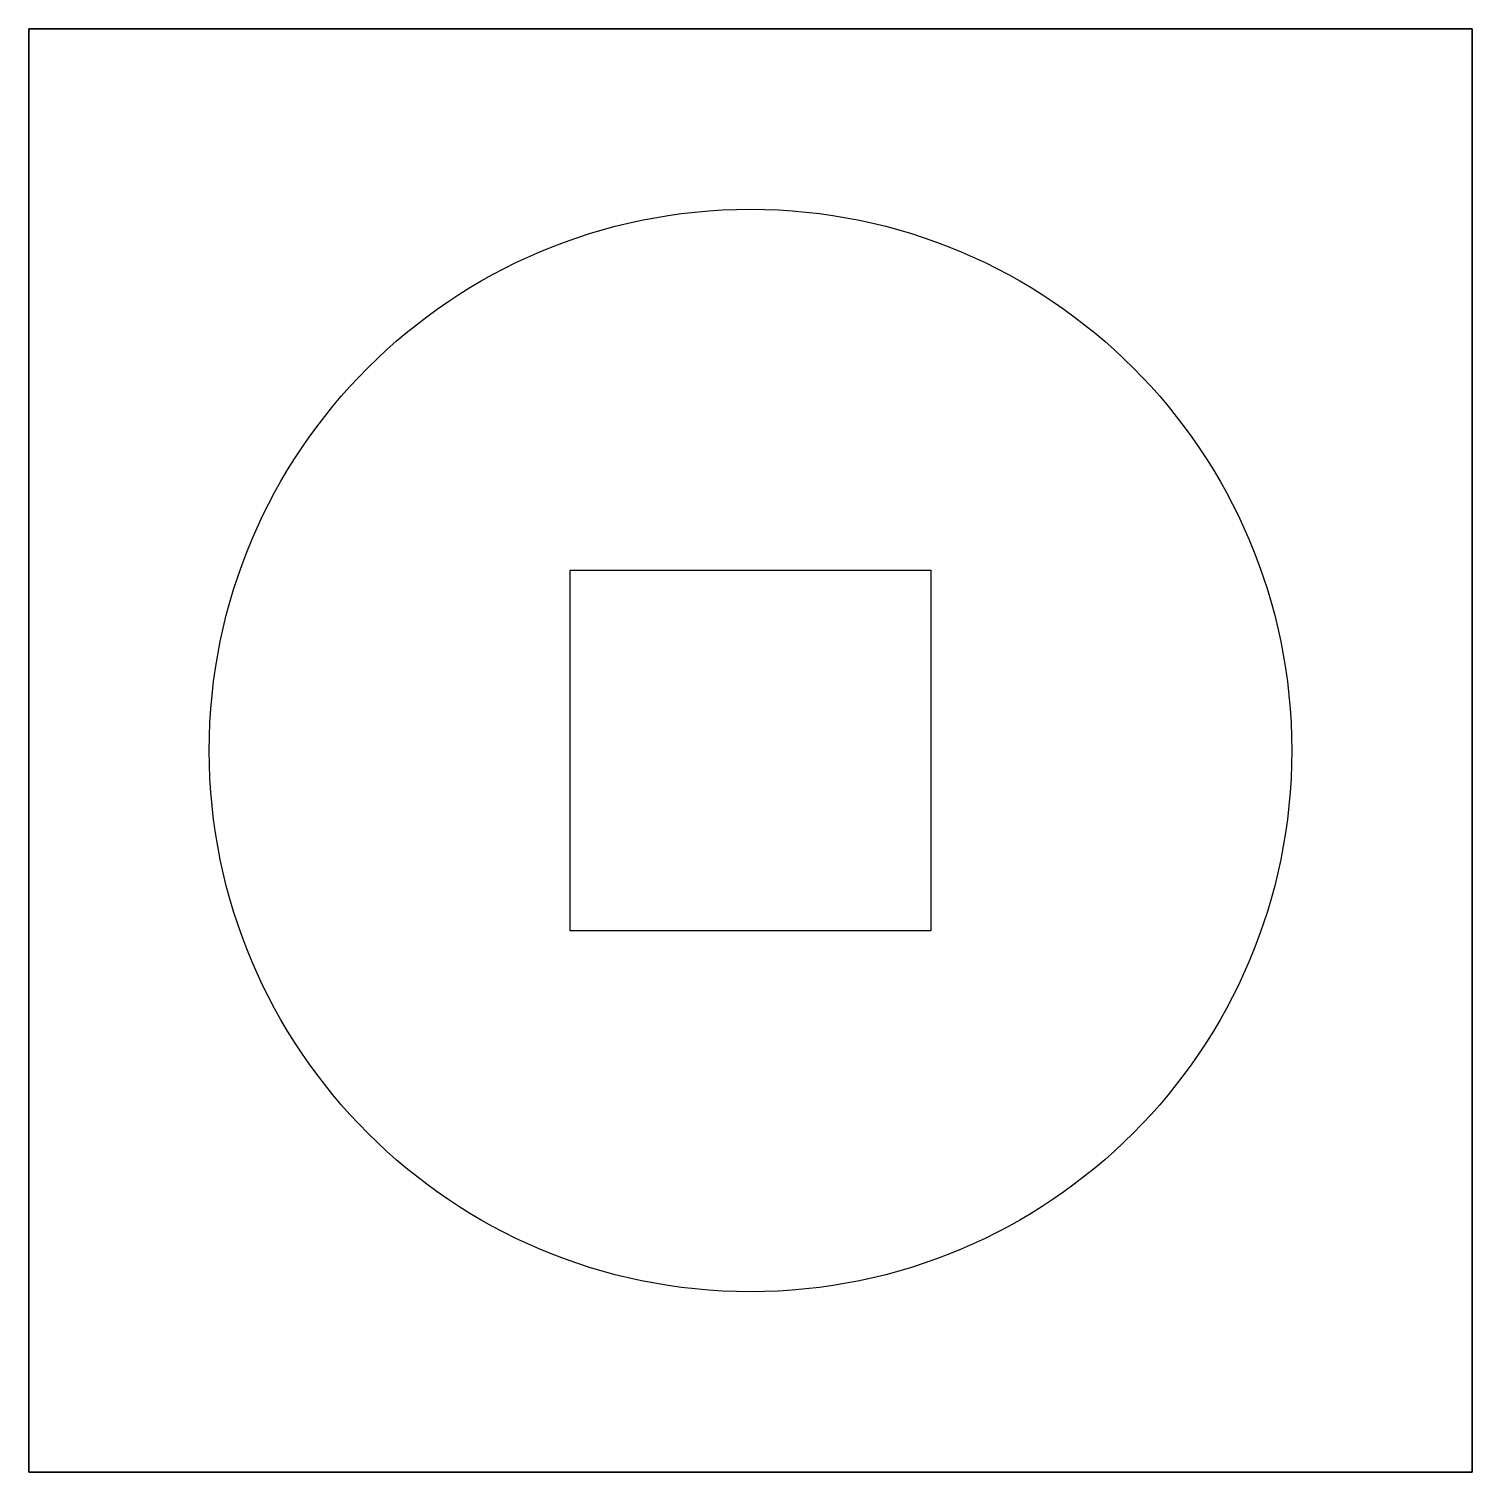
# Model space of a CAD drawing. Header units: inches. Extents: x -80 to 80, y -80 to 80.
import ezdxf

# ---------------------------------------------------------------- set-up
doc = ezdxf.new("R2010")
doc.units = ezdxf.units.IN
doc.header["$MEASUREMENT"] = 0

msp = doc.modelspace()

# ---------------------------------------------------------------- linework, layer by layer
at = {"elevation": 100}
msp.add_lwpolyline([(80, 80), (80, -80), (-80, -80), (-80, 80), (80, 80)], dxfattribs=at)
msp.add_lwpolyline([(20, 20), (20, -20), (-20, -20), (-20, 20), (20, 20)])
msp.add_circle((0, 0, 120), 60)
for points in [[(-80, -80, 120), (80, -80, 120), (80, 80, 120), (-80, 80, 120)], [(80, -80, 100), (80, 80, 100), (-80, 80, 100), (-80, -80, 100)]]:
    msp.add_3dface(points)

doc.saveas('drawing.dxf')
